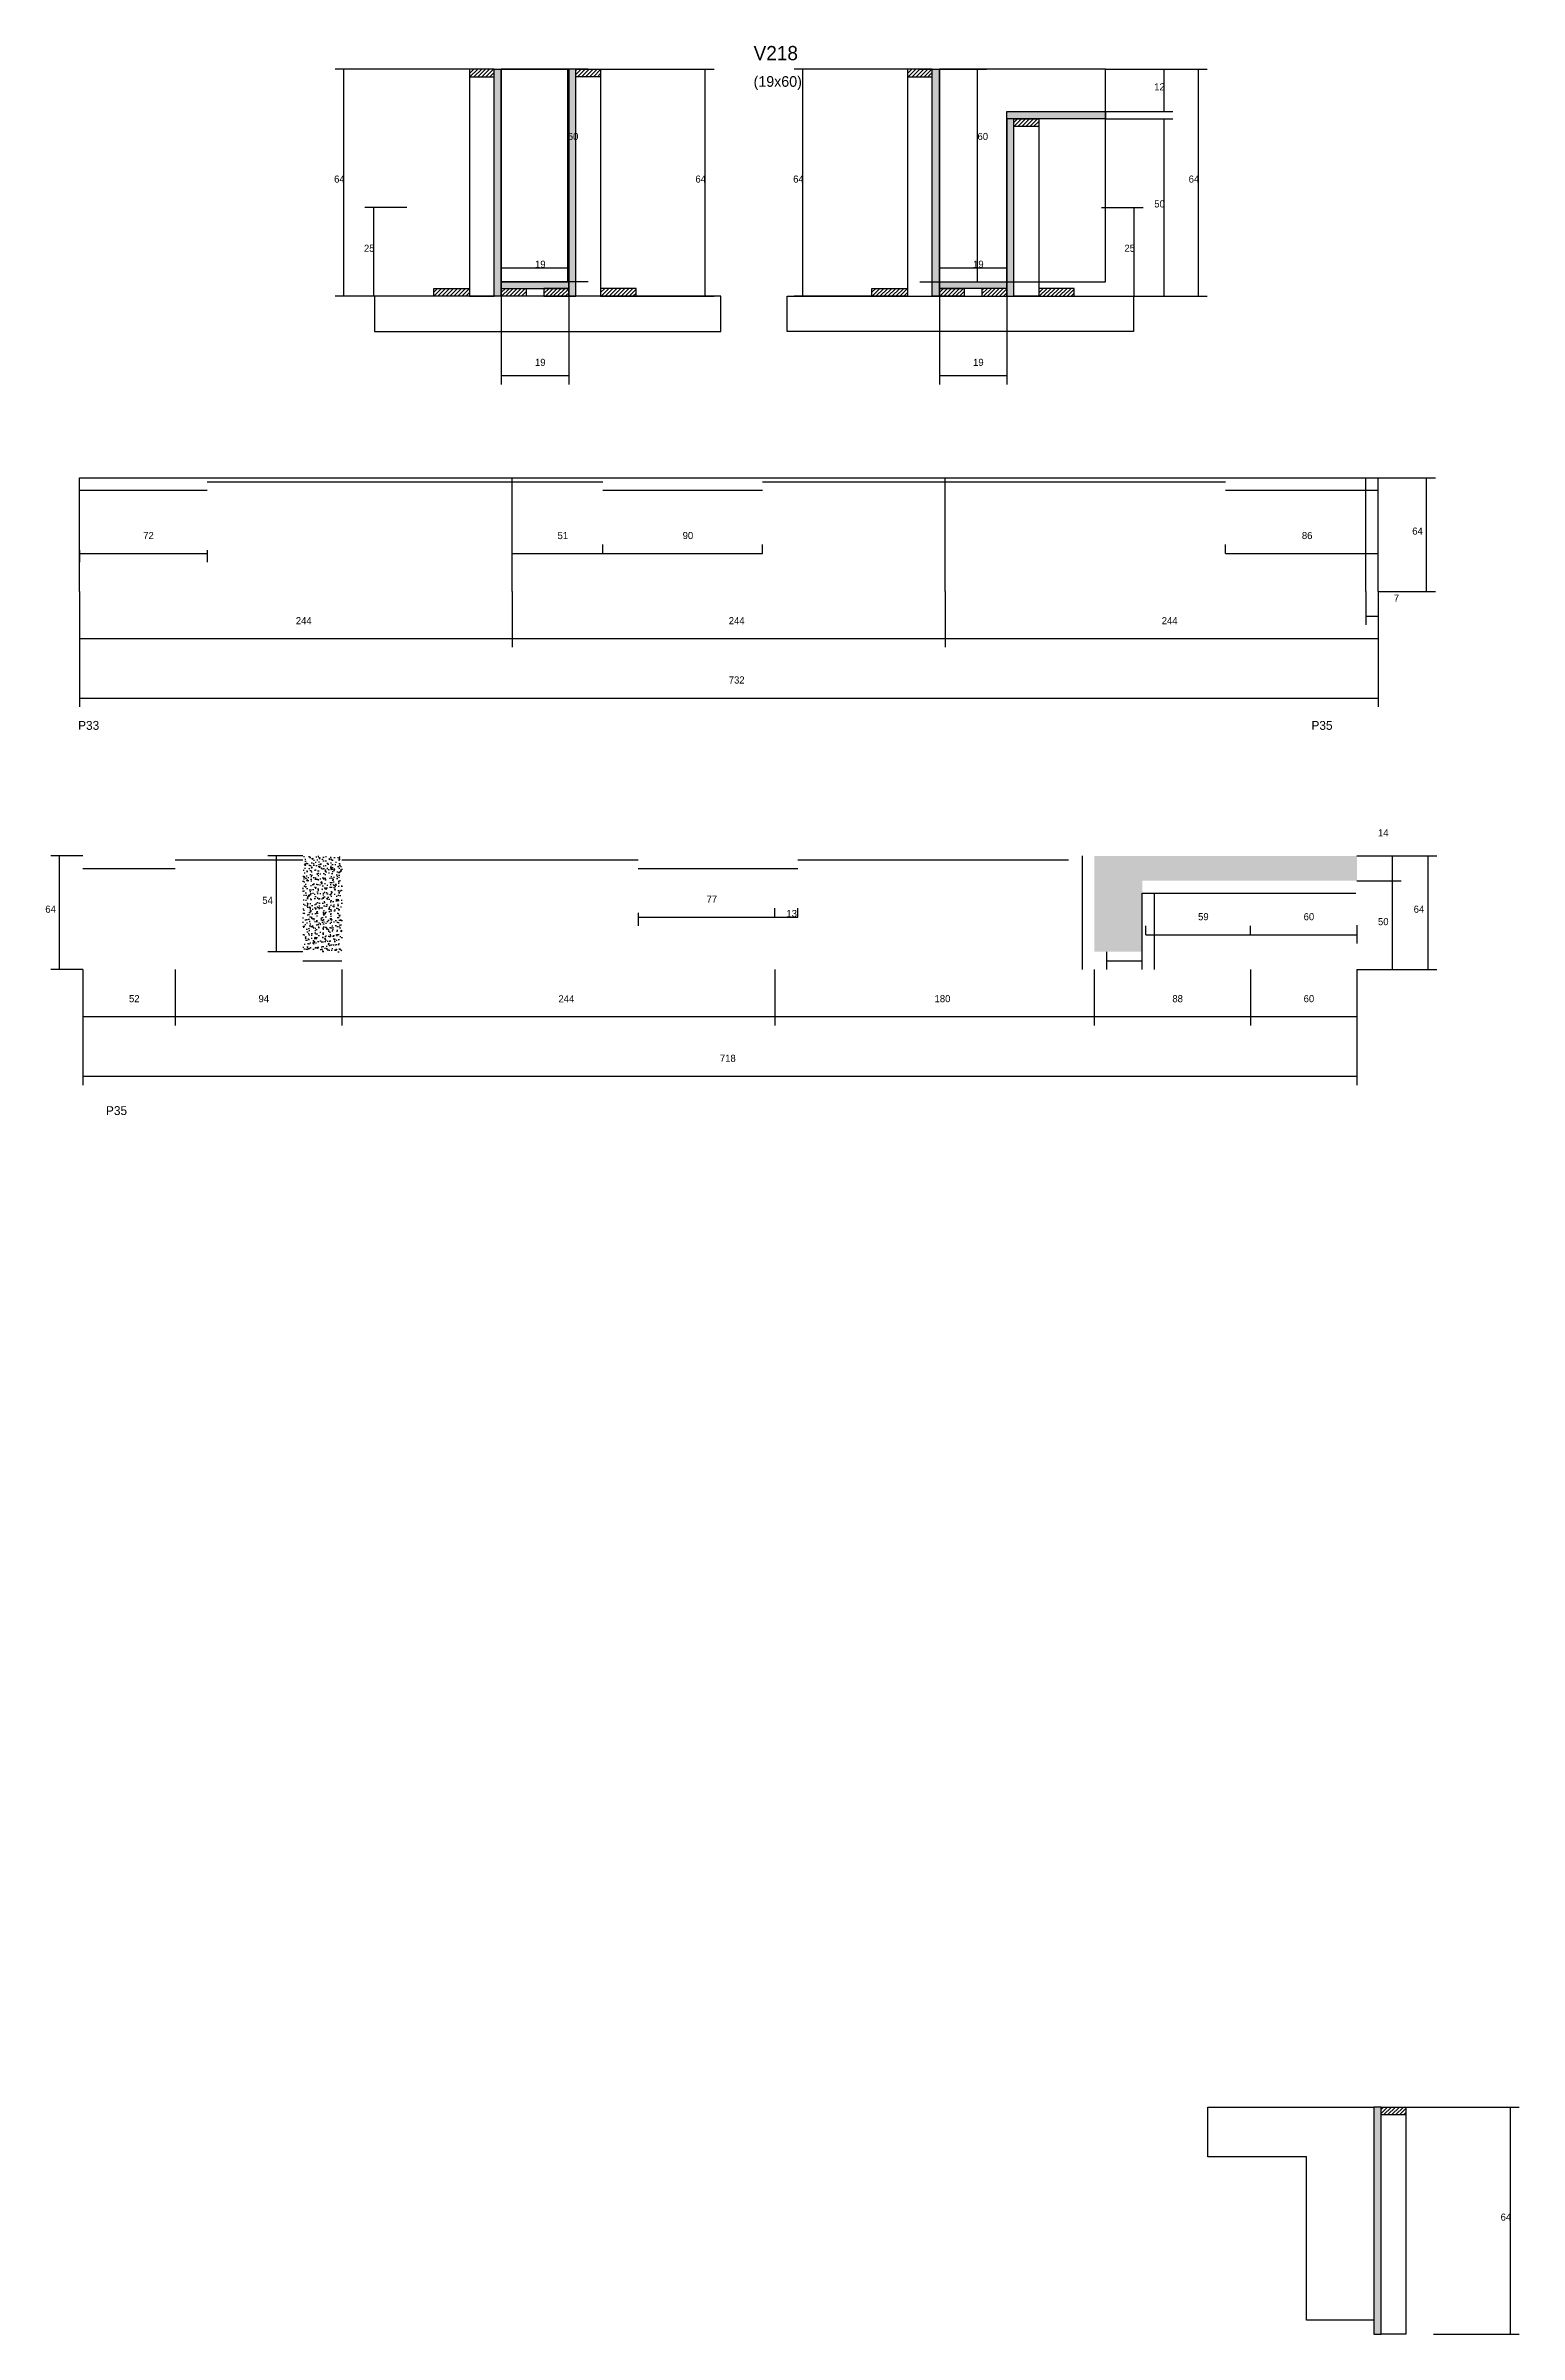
# Model space of a CAD drawing. Header units: metres. Extents: x 3015 to 3845, y 5574 to 6863.
import ezdxf

# ---------------------------------------------------------------- set-up
doc = ezdxf.new("R2010")
doc.units = ezdxf.units.M
for name, color, linetype in [('CONCRETO', 251, 'Continuous'), ('COTA', 241, 'Continuous'), ('Cota Seção (2x)', 4, 'Continuous'), ('Hachura', 253, 'Continuous'), ('Madeira', 126, 'Continuous'), ('NOMENCLATURA', 7, 'Continuous'), ('Painéis', 200, 'Continuous'), ('SARR_2.2x7', 40, 'Continuous'), ('SARR_EDITAR', 141, 'Continuous'), ('Texto Seção', 7, 'Continuous')]:
    doc.layers.add(name, color=color, linetype=linetype)

msp = doc.modelspace()

# ---------------------------------------------------------------- hatches: boundary and pattern name
at = {"layer": 'COTA'}
h = msp.add_hatch(dxfattribs=at)
h.set_pattern_fill('AR-CONC', scale=0.03)
h.paths.add_polyline_path([(3181.5, 6352.6), (3181.5, 6406.6), (3181.5, 6406.6), (3159.5, 6406.6), (3159.5, 6406.6), (3159.5, 6352.6), (3159.5, 6352.6), (3181.5, 6352.6)])
h = msp.add_hatch(dxfattribs=at)
h.set_pattern_fill('AR-CONC', scale=0.03)
h.paths.add_polyline_path([(3632.5, 6352.6), (3632.5, 6392.6), (3632.5, 6392.6), (3753.5, 6392.6), (3753.5, 6392.6), (3753.5, 6406.6), (3753.5, 6406.6), (3605.5, 6406.6), (3605.5, 6406.6), (3605.5, 6352.6), (3605.5, 6352.6), (3632.5, 6352.6)])
at = {"layer": 'Hachura'}
h = msp.add_hatch(dxfattribs=at)
h.set_pattern_fill('ANSI31', scale=0.5)
h.paths.add_polyline_path([(3267.3, 6845.7), (3267.3, 6850.1), (3267.3, 6850.1), (3253.3, 6850.1), (3253.3, 6850.1), (3253.3, 6845.7), (3253.3, 6845.7), (3267.3, 6845.7)])
h = msp.add_hatch(color=8, dxfattribs=at)
h.dxf.hatch_style = 1
h.paths.add_polyline_path([(3267.3, 6850.1), (3271.3, 6850.1), (3271.3, 6850.1), (3271.3, 6722.1), (3271.3, 6722.1), (3267.3, 6722.1), (3267.3, 6722.1), (3267.3, 6850.1)])
h = msp.add_hatch(color=8, dxfattribs=at)
h.dxf.hatch_style = 1
h.paths.add_polyline_path([(3313.3, 6850.1), (3309.3, 6850.1), (3309.3, 6850.1), (3309.3, 6722.1), (3309.3, 6722.1), (3313.3, 6722.1), (3313.3, 6722.1), (3313.3, 6850.1)])
h = msp.add_hatch(dxfattribs=at)
h.set_pattern_fill('ANSI31', scale=0.5)
h.paths.add_polyline_path([(3313.3, 6845.7), (3313.3, 6850.1), (3313.3, 6850.1), (3327.3, 6850.1), (3327.3, 6850.1), (3327.3, 6845.7), (3327.3, 6845.7), (3313.3, 6845.7)])
h = msp.add_hatch(dxfattribs=at)
h.set_pattern_fill('ANSI31', scale=0.5)
h.paths.add_polyline_path([(3514.2, 6845.7), (3514.2, 6850.1), (3514.2, 6850.1), (3500.2, 6850.1), (3500.2, 6850.1), (3500.2, 6845.7), (3500.2, 6845.7), (3514.2, 6845.7)])
h = msp.add_hatch(color=8, dxfattribs=at)
h.dxf.hatch_style = 1
h.paths.add_polyline_path([(3514.2, 6850.1), (3518.2, 6850.1), (3518.2, 6850.1), (3518.2, 6722.1), (3518.2, 6722.1), (3514.2, 6722.1), (3514.2, 6722.1), (3514.2, 6850.1)])
h = msp.add_hatch(color=8, dxfattribs=at)
h.dxf.hatch_style = 1
h.paths.add_polyline_path([(3556.2, 6822.1), (3556.2, 6826.1), (3556.2, 6826.1), (3611.8, 6826.1), (3611.8, 6826.1), (3611.8, 6822.1), (3611.8, 6822.1), (3556.2, 6822.1)])
h = msp.add_hatch(color=8, dxfattribs=at)
h.dxf.hatch_style = 1
h.paths.add_polyline_path([(3560.2, 6822.1), (3556.2, 6822.1), (3556.2, 6822.1), (3556.2, 6722.1), (3556.2, 6722.1), (3560.2, 6722.1), (3560.2, 6722.1), (3560.2, 6822.1)])
h = msp.add_hatch(dxfattribs=at)
h.set_pattern_fill('ANSI31', scale=0.5)
h.paths.add_polyline_path([(3560.2, 6817.7), (3560.2, 6822.1), (3560.2, 6822.1), (3574.2, 6822.1), (3574.2, 6822.1), (3574.2, 6817.7), (3574.2, 6817.7), (3560.2, 6817.7)])
h = msp.add_hatch(dxfattribs=at)
h.set_pattern_fill('ANSI31', scale=0.5)
h.paths.add_polyline_path([(3233.3, 6722.1), (3233.3, 6726.5), (3233.3, 6726.5), (3253.3, 6726.5), (3253.3, 6726.5), (3253.3, 6722.1), (3253.3, 6722.1), (3233.3, 6722.1)])
h = msp.add_hatch(color=8, dxfattribs=at)
h.dxf.hatch_style = 1
h.paths.add_polyline_path([(3309.3, 6726.5), (3309.3, 6730.1), (3309.3, 6730.1), (3271.3, 6730.1), (3271.3, 6730.1), (3271.3, 6726.5), (3271.3, 6726.5), (3309.3, 6726.5)])
h = msp.add_hatch(dxfattribs=at)
h.set_pattern_fill('ANSI31', scale=0.5)
h.paths.add_polyline_path([(3271.3, 6722.1), (3271.3, 6726.5), (3271.3, 6726.5), (3285.3, 6726.5), (3285.3, 6726.5), (3285.3, 6722.1), (3285.3, 6722.1), (3271.3, 6722.1)])
h = msp.add_hatch(dxfattribs=at)
h.set_pattern_fill('ANSI31', scale=0.5)
h.paths.add_polyline_path([(3309.3, 6722.1), (3309.3, 6726.5), (3309.3, 6726.5), (3295.3, 6726.5), (3295.3, 6726.5), (3295.3, 6722.1), (3295.3, 6722.1), (3309.3, 6722.1)])
h = msp.add_hatch(dxfattribs=at)
h.set_pattern_fill('ANSI31', scale=0.5)
h.paths.add_polyline_path([(3347.3, 6722.1), (3347.3, 6726.5), (3347.3, 6726.5), (3327.3, 6726.5), (3327.3, 6726.5), (3327.3, 6722.1), (3327.3, 6722.1), (3347.3, 6722.1)])
h = msp.add_hatch(dxfattribs=at)
h.set_pattern_fill('ANSI31', scale=0.5)
h.paths.add_polyline_path([(3480.2, 6722.1), (3480.2, 6726.5), (3480.2, 6726.5), (3500.2, 6726.5), (3500.2, 6726.5), (3500.2, 6722.1), (3500.2, 6722.1), (3480.2, 6722.1)])
h = msp.add_hatch(color=8, dxfattribs=at)
h.dxf.hatch_style = 1
h.paths.add_polyline_path([(3518.2, 6726.5), (3518.2, 6730.1), (3518.2, 6730.1), (3556.2, 6730.1), (3556.2, 6730.1), (3556.2, 6726.5), (3556.2, 6726.5), (3518.2, 6726.5)])
h = msp.add_hatch(dxfattribs=at)
h.set_pattern_fill('ANSI31', scale=0.5)
h.paths.add_polyline_path([(3518.2, 6722.1), (3518.2, 6726.5), (3518.2, 6726.5), (3532.2, 6726.5), (3532.2, 6726.5), (3532.2, 6722.1), (3532.2, 6722.1), (3518.2, 6722.1)])
h = msp.add_hatch(dxfattribs=at)
h.set_pattern_fill('ANSI31', scale=0.5)
h.paths.add_polyline_path([(3556.2, 6722.1), (3556.2, 6726.5), (3556.2, 6726.5), (3542.2, 6726.5), (3542.2, 6726.5), (3542.2, 6722.1), (3542.2, 6722.1), (3556.2, 6722.1)])
h = msp.add_hatch(dxfattribs=at)
h.set_pattern_fill('ANSI31', scale=0.5)
h.paths.add_polyline_path([(3594.2, 6722.1), (3594.2, 6726.5), (3594.2, 6726.5), (3574.2, 6726.5), (3574.2, 6726.5), (3574.2, 6722.1), (3574.2, 6722.1), (3594.2, 6722.1)])
h = msp.add_hatch(color=8, dxfattribs=at)
h.dxf.hatch_style = 1
h.paths.add_polyline_path([(3767.1, 5701.5), (3763.1, 5701.5), (3763.1, 5701.5), (3763.1, 5573.5), (3763.1, 5573.5), (3767.1, 5573.5), (3767.1, 5573.5), (3767.1, 5701.5)])
h = msp.add_hatch(dxfattribs=at)
h.set_pattern_fill('ANSI31', scale=0.5)
h.paths.add_polyline_path([(3767.1, 5697.1), (3767.1, 5701.5), (3767.1, 5701.5), (3781.1, 5701.5), (3781.1, 5701.5), (3781.1, 5697.1), (3781.1, 5697.1), (3767.1, 5697.1)])

# ---------------------------------------------------------------- linework, layer by layer
at = {"layer": 'CONCRETO'}
for points in [[(3271.3, 6850.1), (3271.3, 6850.1), (3309.3, 6850.1), (3309.3, 6822.1), (3309.3, 6822.1), (3309.3, 6730.1), (3271.3, 6730.1), (3271.3, 6850.1)], [(3271.3, 6730.1), (3309.3, 6730.1), (3309.3, 6850.1), (3271.3, 6850.1)], [(3611.8, 6826.1), (3611.8, 6850.1), (3518.2, 6850.1), (3518.2, 6822.1), (3518.2, 6822.1), (3518.2, 6730.1), (3556.2, 6730.1), (3556.2, 6826.1)], [(3518.2, 6730.1), (3611.8, 6730.1), (3611.8, 6850.1), (3518.2, 6850.1)], [(3669.5, 5673.5), (3669.5, 5701.5), (3763.1, 5701.5), (3763.1, 5673.5), (3763.1, 5673.5), (3763.1, 5581.5), (3725.1, 5581.5), (3725.1, 5673.5)]]:
    msp.add_lwpolyline(points, close=True, dxfattribs=at)
at = {"layer": 'COTA'}
for p, q in [((3253.3, 6850.1), (3177.6, 6850.1)), ((3182.6, 6722.1), (3182.6, 6850.1)), ((3327.3, 6850.1), (3391.2, 6850.1)), ((3386.2, 6722.1), (3386.2, 6850.1)), ((3500.2, 6850.1), (3436.3, 6850.1)), ((3441.3, 6722.1), (3441.3, 6850.1)), ((3611.8, 6850.1), (3669.2, 6850.1)), ((3611.8, 6850.1), (3649.8, 6850.1)), ((3644.8, 6826.1), (3644.8, 6850.1)), ((3664.2, 6722.1), (3664.2, 6850.1)), ((3611.8, 6826.1), (3649.8, 6826.1)), ((3611.8, 6822.1), (3649.8, 6822.1)), ((3644.8, 6722.1), (3644.8, 6822.1)), ((3218, 6772), (3194.4, 6772)), ((3199.4, 6722.1), (3199.4, 6772)), ((3609.5, 6772), (3633, 6772)), ((3628, 6722.1), (3628, 6772)), ((3237.7, 6722.1), (3177.6, 6722.1)), ((3218, 6722.1), (3194.4, 6722.1)), ((3271.3, 6722.1), (3271.3, 6672.3)), ((3309.3, 6722.1), (3309.3, 6672.3)), ((3342.9, 6722.1), (3391.2, 6722.1)), ((3484.6, 6722.1), (3436.3, 6722.1)), ((3518.2, 6722.1), (3518.2, 6672.3)), ((3556.2, 6722.1), (3556.2, 6672.3)), ((3589.8, 6722.1), (3669.2, 6722.1)), ((3589.8, 6722.1), (3649.8, 6722.1)), ((3609.5, 6722.1), (3633, 6722.1)), ((3271.3, 6677.3), (3309.3, 6677.3)), ((3518.2, 6677.3), (3556.2, 6677.3)), ((3765.5, 6619.7), (3797.8, 6619.7)), ((3792.8, 6555.7), (3792.8, 6619.7)), ((3033.5, 6579), (3033.5, 6572.1)), ((3105.5, 6579), (3105.5, 6572.1)), ((3277.5, 6577.1), (3277.5, 6582.1)), ((3328.5, 6577.1), (3328.5, 6582.1)), ((3328.5, 6577.1), (3328.5, 6582.1)), ((3418.5, 6577.1), (3418.5, 6582.1)), ((3679.5, 6577.1), (3679.5, 6582.1)), ((3765.5, 6577.1), (3765.5, 6582.1)), ((3033.5, 6577.1), (3105.5, 6577.1)), ((3277.5, 6577.1), (3328.5, 6577.1)), ((3328.5, 6577.1), (3418.5, 6577.1)), ((3679.5, 6577.1), (3765.5, 6577.1)), ((3033.5, 6555.7), (3033.5, 6490.6)), ((3033.5, 6555.7), (3033.5, 6524.2)), ((3277.5, 6555.7), (3277.5, 6524.2)), ((3277.5, 6555.7), (3277.5, 6524.2)), ((3521.5, 6555.7), (3521.5, 6524.2)), ((3521.5, 6555.7), (3521.5, 6524.2)), ((3758.5, 6555.7), (3758.5, 6536.8)), ((3765.5, 6555.7), (3765.5, 6524.2)), ((3765.5, 6555.7), (3765.5, 6490.6)), ((3765.5, 6555.7), (3797.8, 6555.7)), ((3765.5, 6555.7), (3765.5, 6536.8)), ((3758.5, 6541.8), (3765.5, 6541.8)), ((3033.5, 6529.2), (3277.5, 6529.2)), ((3277.5, 6529.2), (3521.5, 6529.2)), ((3521.5, 6529.2), (3765.5, 6529.2)), ((3033.5, 6495.6), (3765.5, 6495.6)), ((3035.5, 6406.6), (3017.4, 6406.6)), ((3022.4, 6342.6), (3022.4, 6406.6)), ((3159.5, 6406.6), (3139.7, 6406.6)), ((3144.7, 6352.6), (3144.7, 6406.6)), ((3753.5, 6406.6), (3778.5, 6406.6)), ((3753.5, 6406.6), (3798.6, 6406.6)), ((3773.5, 6392.6), (3773.5, 6406.6)), ((3793.6, 6342.6), (3793.6, 6406.6)), ((3753.5, 6392.6), (3778.5, 6392.6)), ((3753.5, 6392.6), (3778.5, 6392.6)), ((3773.5, 6342.6), (3773.5, 6392.6)), ((3348.5, 6374.6), (3348.5, 6367.2)), ((3348.5, 6372.2), (3425.5, 6372.2)), ((3425.5, 6372.2), (3425.5, 6377.2)), ((3425.5, 6372.2), (3425.5, 6377.2)), ((3425.5, 6372.2), (3438.5, 6372.2)), ((3438.5, 6372.2), (3438.5, 6377.2)), ((3634.5, 6362.2), (3634.5, 6367.2)), ((3634.5, 6362.2), (3693.5, 6362.2)), ((3693.5, 6362.2), (3693.5, 6367.2)), ((3693.5, 6362.2), (3693.5, 6367.2)), ((3693.5, 6362.2), (3753.5, 6362.2)), ((3753.5, 6367.6), (3753.5, 6357.2)), ((3159.5, 6352.6), (3139.7, 6352.6)), ((3035.5, 6342.6), (3017.4, 6342.6)), ((3035.5, 6342.6), (3035.5, 6311.1)), ((3035.5, 6342.6), (3035.5, 6277.5)), ((3087.5, 6342.6), (3087.5, 6311.1)), ((3087.5, 6342.6), (3087.5, 6311.1)), ((3181.5, 6342.6), (3181.5, 6311.1)), ((3181.5, 6342.6), (3181.5, 6311.1)), ((3425.5, 6342.6), (3425.5, 6311.1)), ((3425.5, 6342.6), (3425.5, 6311.1)), ((3605.5, 6342.6), (3605.5, 6311.1)), ((3605.5, 6342.6), (3605.5, 6311.1)), ((3693.5, 6342.6), (3693.5, 6311.1)), ((3693.5, 6342.6), (3693.5, 6311.1)), ((3753.5, 6342.6), (3753.5, 6311.1)), ((3753.5, 6342.6), (3778.5, 6342.6)), ((3753.5, 6342.6), (3798.6, 6342.6)), ((3753.5, 6342.6), (3753.5, 6277.5)), ((3035.5, 6316.1), (3087.5, 6316.1)), ((3087.5, 6316.1), (3181.5, 6316.1)), ((3181.5, 6316.1), (3425.5, 6316.1)), ((3425.5, 6316.1), (3605.5, 6316.1)), ((3605.5, 6316.1), (3693.5, 6316.1)), ((3693.5, 6316.1), (3753.5, 6316.1)), ((3035.5, 6282.5), (3753.5, 6282.5)), ((3781.1, 5701.5), (3845, 5701.5)), ((3840, 5573.5), (3840, 5701.5)), ((3796.7, 5573.5), (3845, 5573.5))]:
    msp.add_line(p, q, dxfattribs=at)
at = {"layer": 'Cota Seção (2x)'}
for p, q in [((3320.3, 6850.1), (3303.8, 6850.1)), ((3308.8, 6730.1), (3308.8, 6850.1)), ((3507.2, 6850.1), (3544.7, 6850.1)), ((3539.7, 6730.1), (3539.7, 6850.1)), ((3271.3, 6722.1), (3271.3, 6743.1)), ((3271.3, 6738.1), (3309.3, 6738.1)), ((3309.3, 6722.1), (3309.3, 6743.1)), ((3518.2, 6722.1), (3518.2, 6743.1)), ((3518.2, 6738.1), (3556.2, 6738.1)), ((3556.2, 6722.1), (3556.2, 6743.1)), ((3320.3, 6730.1), (3303.8, 6730.1)), ((3507.2, 6730.1), (3544.7, 6730.1))]:
    msp.add_line(p, q, dxfattribs=at)
at = {"layer": 'Madeira'}
for points in [[(3267.3, 6845.7), (3267.3, 6850.1), (3253.3, 6850.1), (3253.3, 6845.7)], [(3267.3, 6850.1), (3253.3, 6850.1), (3253.3, 6722.1), (3267.3, 6722.1)], [(3313.3, 6845.7), (3313.3, 6850.1), (3327.3, 6850.1), (3327.3, 6845.7)], [(3313.3, 6850.1), (3327.3, 6850.1), (3327.3, 6722.1), (3313.3, 6722.1)], [(3514.2, 6845.7), (3514.2, 6850.1), (3500.2, 6850.1), (3500.2, 6845.7)], [(3514.2, 6850.1), (3500.2, 6850.1), (3500.2, 6722.1), (3514.2, 6722.1)], [(3560.2, 6817.7), (3560.2, 6822.1), (3574.2, 6822.1), (3574.2, 6817.7)], [(3560.2, 6822.1), (3574.2, 6822.1), (3574.2, 6722.1), (3560.2, 6722.1)], [(3199.8, 6702.1), (3395, 6702.1), (3395, 6722.1), (3199.8, 6722.1)], [(3233.3, 6722.1), (3233.3, 6726.5), (3253.3, 6726.5), (3253.3, 6722.1)], [(3271.3, 6722.1), (3271.3, 6726.5), (3285.3, 6726.5), (3285.3, 6722.1)], [(3309.3, 6722.1), (3309.3, 6726.5), (3295.3, 6726.5), (3295.3, 6722.1)], [(3347.3, 6722.1), (3347.3, 6726.5), (3327.3, 6726.5), (3327.3, 6722.1)], [(3627.6, 6702.1), (3432.4, 6702.1), (3432.4, 6722.1), (3627.6, 6722.1)], [(3480.2, 6722.1), (3480.2, 6726.5), (3500.2, 6726.5), (3500.2, 6722.1)], [(3518.2, 6722.1), (3518.2, 6726.5), (3532.2, 6726.5), (3532.2, 6722.1)], [(3556.2, 6722.1), (3556.2, 6726.5), (3542.2, 6726.5), (3542.2, 6722.1)], [(3594.2, 6722.1), (3594.2, 6726.5), (3574.2, 6726.5), (3574.2, 6722.1)], [(3767.1, 5697.1), (3767.1, 5701.5), (3781.1, 5701.5), (3781.1, 5697.1)], [(3767.1, 5701.5), (3781.1, 5701.5), (3781.1, 5573.5), (3767.1, 5573.5)]]:
    msp.add_lwpolyline(points, close=True, dxfattribs=at)
at = {"layer": 'Painéis'}
for p, q in [((3271.3, 6722.1), (3271.3, 6850.1)), ((3309.3, 6722.1), (3309.3, 6850.1)), ((3518.2, 6722.1), (3518.2, 6850.1)), ((3556.2, 6826.1), (3611.8, 6826.1)), ((3556.2, 6822.1), (3556.2, 6826.1)), ((3611.8, 6822.1), (3611.8, 6826.1)), ((3556.2, 6722.1), (3556.2, 6822.1)), ((3271.3, 6730.1), (3309.3, 6730.1)), ((3271.3, 6726.5), (3271.3, 6730.1)), ((3309.3, 6726.5), (3309.3, 6730.1)), ((3518.2, 6730.1), (3556.2, 6730.1)), ((3518.2, 6726.5), (3518.2, 6730.1)), ((3556.2, 6726.5), (3556.2, 6730.1)), ((3033.5, 6619.7), (3765.5, 6619.7)), ((3033.5, 6555.7), (3033.5, 6619.7)), ((3277.5, 6555.7), (3277.5, 6619.7)), ((3521.5, 6555.7), (3521.5, 6619.7)), ((3765.5, 6555.7), (3765.5, 6619.7))]:
    msp.add_line(p, q, dxfattribs=at)
for points in [[(3267.3, 6850.1), (3271.3, 6850.1), (3271.3, 6722.1), (3267.3, 6722.1)], [(3313.3, 6850.1), (3309.3, 6850.1), (3309.3, 6722.1), (3313.3, 6722.1)], [(3514.2, 6850.1), (3518.2, 6850.1), (3518.2, 6722.1), (3514.2, 6722.1)], [(3556.2, 6822.1), (3556.2, 6826.1), (3611.8, 6826.1), (3611.8, 6822.1)], [(3560.2, 6822.1), (3556.2, 6822.1), (3556.2, 6722.1), (3560.2, 6722.1)], [(3309.3, 6726.5), (3309.3, 6730.1), (3271.3, 6730.1), (3271.3, 6726.5)], [(3518.2, 6726.5), (3518.2, 6730.1), (3556.2, 6730.1), (3556.2, 6726.5)], [(3767.1, 5701.5), (3763.1, 5701.5), (3763.1, 5573.5), (3767.1, 5573.5)]]:
    msp.add_lwpolyline(points, close=True, dxfattribs=at)
at = {"layer": 'SARR_2.2x7'}
for p, q in [((3105.5, 6617.5), (3277.5, 6617.5)), ((3277.5, 6617.5), (3328.5, 6617.5)), ((3418.5, 6617.5), (3521.5, 6617.5)), ((3521.5, 6617.5), (3679.5, 6617.5)), ((3758.5, 6555.7), (3758.5, 6619.7)), ((3033.5, 6612.7), (3105.5, 6612.7)), ((3328.5, 6612.7), (3418.5, 6612.7)), ((3679.5, 6612.7), (3765.5, 6612.7)), ((3035.5, 6399.6), (3087.5, 6399.6)), ((3087.5, 6404.4), (3159.5, 6404.4)), ((3181.5, 6404.4), (3348.5, 6404.4)), ((3348.5, 6399.6), (3438.5, 6399.6)), ((3438.5, 6404.4), (3590.9, 6404.4)), ((3598.9, 6342.6), (3598.9, 6406.6)), ((3632.5, 6385.6), (3693, 6385.6)), ((3632.5, 6342.6), (3632.5, 6385.6)), ((3639.5, 6342.6), (3639.5, 6385.6)), ((3693, 6385.6), (3753, 6385.6)), ((3612.5, 6342.6), (3612.5, 6352.6)), ((3612.5, 6347.6), (3632.5, 6347.6))]:
    msp.add_line(p, q, dxfattribs=at)
at = {"layer": 'SARR_EDITAR'}
msp.add_line((3159.5, 6347.6), (3181.5, 6347.6), dxfattribs=at)

# ---------------------------------------------------------------- texts
at = {"layer": 'COTA'}
for s, p in [('12', (3639.3, 6838.1)), ('64', (3177.1, 6786.1)), ('64', (3380.7, 6786.1)), ('64', (3435.8, 6786.1)), ('64', (3658.7, 6786.1)), ('50', (3639.3, 6772.1)), ('25', (3193.9, 6747.1)), ('25', (3622.5, 6747.1)), ('19', (3290.3, 6682.8)), ('19', (3537.2, 6682.8)), ('64', (3784.7, 6587.7)), ('72', (3069.5, 6585.2)), ('51', (3303, 6585.2)), ('90', (3373.5, 6585.2)), ('86', (3722.5, 6585.2)), ('7', (3774.3, 6549.9)), ('244', (3155.5, 6537.2)), ('244', (3399.5, 6537.2)), ('244', (3643.5, 6537.2)), ('732', (3399.5, 6503.8)), ('14', (3765.4, 6417.7)), ('77', (3387, 6380.3)), ('64', (3014.3, 6374.6)), ('54', (3136.6, 6379.6)), ('13', (3432, 6372.2)), ('59', (3664, 6370.4)), ('60', (3723.5, 6370.4)), ('50', (3765.4, 6367.6)), ('64', (3785.5, 6374.6)), ('52', (3061.5, 6324.2)), ('94', (3134.5, 6324.2)), ('244', (3303.5, 6324.1)), ('180', (3515.5, 6324.2)), ('88', (3649.5, 6324.2)), ('60', (3723.5, 6324.2)), ('718', (3394.5, 6290.6)), ('64', (3834.5, 5637.5))]:
    msp.add_text(s, height=4, dxfattribs=at).set_placement(p)
at = {"layer": 'Cota Seção (2x)'}
for s, p in [('60', (3308.8, 6810.1)), ('60', (3539.7, 6810.1)), ('19', (3290.3, 6738.1)), ('19', (3537.2, 6738.1))]:
    msp.add_text(s, height=4, dxfattribs=at).set_placement(p)
at = {"layer": 'NOMENCLATURA'}
for s, p in [('P33', (3032.8, 6477.7)), ('P35', (3727.9, 6477.7)), ('P35', (3048.5, 6260.6))]:
    msp.add_text(s, height=5, dxfattribs=at).set_placement(p)
at = {"layer": 'Texto Seção'}
for s, height, p in [('V218', 8, (3413.5, 6855.1)), ('(19x60)', 6, (3413.5, 6840.1))]:
    msp.add_text(s, height=height, dxfattribs=at).set_placement(p)

doc.saveas('drawing.dxf')
